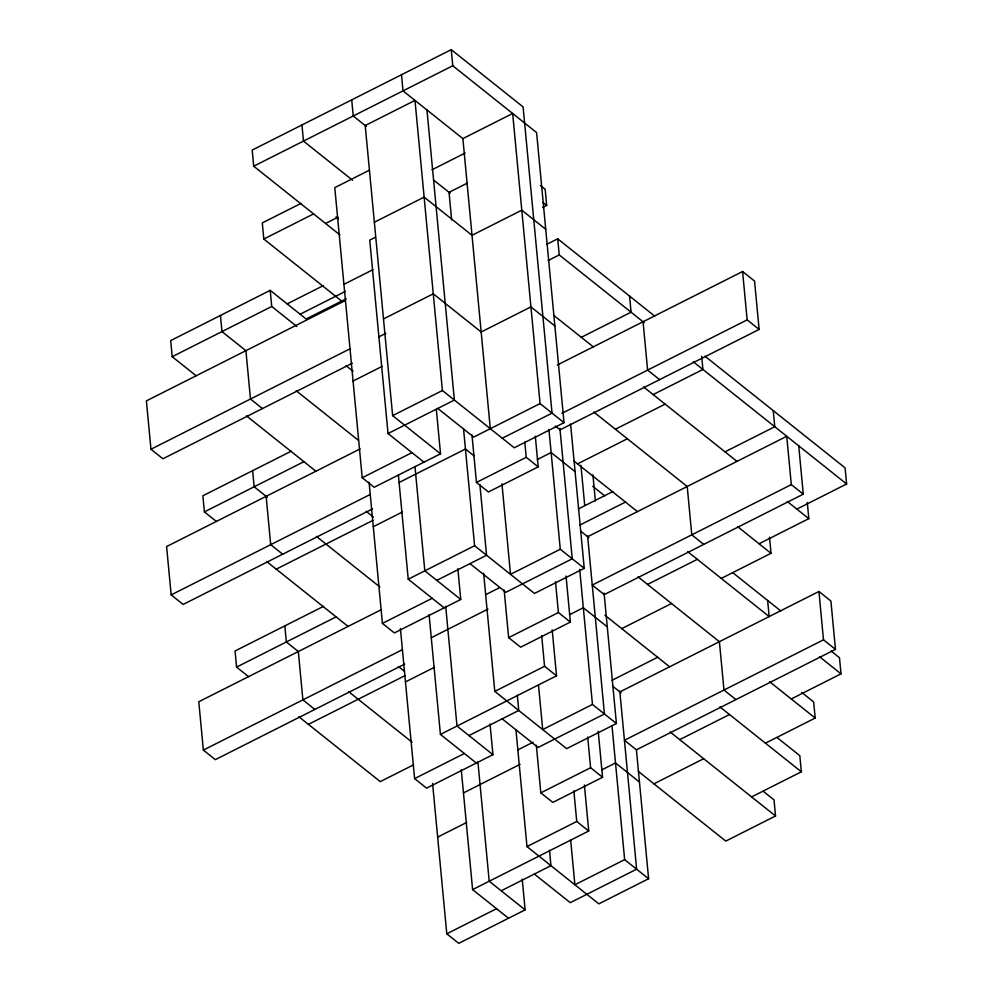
<?xml version="1.0" encoding="UTF-8"?>
<svg xmlns="http://www.w3.org/2000/svg" width="993" height="993" viewBox="0 0 993 993"><rect width="100%" height="100%" fill="white"/><g stroke="black" fill="none" stroke-linecap="round" stroke-linejoin="round"><path stroke-width="1.49" d="M502.272 438.236L552.046 413.138L523.1 106.921L451.244 49.65L252.185 150.08L253.712 166.203L339.929 234.919M253.712 166.203L452.771 65.761L536.592 132.578L564.012 422.67L514.25 447.781L442.406 390.522L414.987 100.417L365.213 125.528L392.632 415.633L440.532 453.801L374.175 487.278L362.209 477.745L334.778 187.64L369.346 170.2M301.003 203.391L262.289 222.916L263.815 239.028L341.654 301.065M263.815 239.028L313.577 213.917M401.482 74.76L403.009 90.872L462.875 138.598L512.649 113.487L540.068 403.592L564.012 422.67M325.555 223.462L337.992 217.194M432.005 169.766L465.171 153.021M374.361 222.233L424.123 197.123L472.023 235.291L521.784 210.193L545.728 229.271M467.008 183.271L449.035 192.332L451.641 219.962M346.222 298.769L306.129 318.989L270.208 290.353L170.684 340.574L172.199 356.698L196.155 375.776M375.267 237.352L369.744 240.145L388.027 433.544L423.949 462.179M172.199 356.698L271.734 306.477L296.882 326.523M287.138 303.895L323.073 285.761M343.926 284.333L372.958 269.686M299.725 314.433L345.341 291.408M345.452 300.457L146.381 400.887L150.961 449.246L162.926 458.778L352.316 363.227M542.55 207.5L546.696 205.402L545.169 189.291L540.391 185.468M383.497 318.927L433.258 293.816L481.158 331.997L530.92 306.887L554.876 325.977M546.646 244.402L557.706 238.816L654.697 316.134M150.961 449.246L350.02 348.804M378.879 336.838L385.793 333.35M548.173 260.514L559.233 254.94L644.246 322.7M353.061 381.039L382.094 366.392M291.334 451.145L202.87 495.78L204.384 511.891L216.362 521.437M392.632 415.633L442.406 390.522M204.384 511.891L303.92 461.683M388.027 433.544L454.372 400.067L426.953 109.962M360.124 448.91L166.601 546.547L171.168 594.894L183.146 604.439L372.524 508.888M581.315 337.31L631.076 312.199L629.55 296.088M557.346 364.99L742.578 271.523L754.556 281.069L759.124 329.428L560.064 429.857L555.273 426.034M362.209 477.745L411.971 452.634M540.068 403.592L473.711 437.069L437.789 408.433M171.168 594.894L370.228 494.464M399.099 482.499L465.444 449.022L473.835 455.7M561.914 413.336L747.158 319.883L759.124 329.428M276.228 569.163L372.996 520.344M373.281 526.7L402.302 512.053M476.454 482.437L526.228 457.326L538.194 466.871L488.432 491.982L476.454 482.437L471.96 434.86M653.158 394.581L702.92 369.47L701.679 356.276M537.312 459.523L551.14 452.547L575.084 471.638M615.362 429.224L665.136 404.126M577.578 463.88L627.34 438.769M323.519 606.351L235.056 650.986L236.57 667.097L248.548 676.643M398.367 474.828L408.235 579.204L474.592 545.728L534.457 593.442L584.232 568.331L570.59 424.048M236.57 667.097L336.106 616.889M436.796 580.371L486.558 555.273L479.892 484.658M578.336 508.962L612.892 491.523M381.262 609.69L198.786 701.753L203.354 750.1L215.332 759.645L404.71 664.094M369.073 482.188L382.417 623.393L432.178 598.295M579.85 525.074L625.466 502.061M725.002 451.84L774.763 426.729L773.249 410.618M457.847 568.766L460.752 599.462L394.395 632.938L382.417 623.393M584.232 568.331L560.275 549.253L510.514 574.351L501.949 483.79M587.682 536.716L786.741 436.275L791.309 484.621L803.287 494.166L604.228 594.608L592.25 585.063L791.309 484.621M485.664 594.683L499.479 587.707M203.354 750.1L402.413 649.67M431.285 637.705L487.96 609.106M308.413 724.369L405.181 675.538M405.467 681.906L434.487 667.259M508.639 637.643L558.414 612.532L570.379 622.077L520.617 647.188L508.639 637.643L504.146 590.053M569.498 614.729L583.325 607.753L607.269 626.844M647.548 584.43L697.322 559.32M796.845 509.111L846.619 484.001L845.093 467.877L704.993 356.214M759.062 543.754L808.823 518.656L807.297 502.532M483.628 573.197L494.799 691.389L544.561 666.278L556.539 675.823L440.42 734.41L429.1 614.679M621.73 628.631L671.504 603.521M721.266 578.41L771.027 553.3L769.513 537.188M468.981 735.577L518.756 710.467L517.303 695.125M413.448 764.895L380.269 781.628L298.843 716.735M400.415 628.519L414.602 778.599L464.364 753.488M612.036 680.279L657.664 657.267M490.033 723.971L492.938 754.668L426.58 788.144L414.602 778.599M494.799 691.389L566.643 748.648L616.417 723.537L592.461 704.447L542.699 729.557L538.491 685.046M619.868 691.91L818.927 591.48L830.905 601.026L835.473 649.372L636.414 749.814L624.436 740.269L823.495 639.827L835.473 649.372M517.849 749.889L533.055 742.218M463.47 792.91L520.146 764.312M437.652 837.111L466.673 822.465M540.825 792.848L590.599 767.738L602.565 777.283L552.803 802.394L540.825 792.848L536.332 745.259M601.684 769.935L615.511 762.959L639.455 782.037M679.733 739.636L729.507 714.526M791.247 698.96L841.009 673.85L839.482 657.738L831.104 651.06M515.963 729.929L526.985 846.582L576.747 821.472L588.725 831.017L472.606 889.604L461.286 769.885M653.915 783.837L703.689 758.726M765.429 743.161L815.191 718.051L813.664 701.939L801.699 692.394M501.167 890.783L550.941 865.673L549.489 850.331M432.576 783.378L446.788 933.805L496.55 908.694M522.219 879.177L525.123 909.873L458.766 943.35L446.788 933.805M526.985 846.582L598.829 903.853L648.603 878.743L624.647 859.653L574.885 884.763L570.677 840.252M751.589 796.907L801.351 771.797L799.824 755.673L777.072 737.538M763.232 791.284L774.006 799.874L775.533 815.985L725.771 841.096L638.35 771.424M543.109 202.547L546.696 205.402M693.35 361.837L846.619 484.001M366.417 126.483L353.235 115.982L351.721 99.871M433.469 179.932L450.239 193.287M659.6 379.636L647.622 370.091L643.054 321.744M553.771 315.364L593.28 346.855M643.576 386.947L736.98 461.385M787.275 501.477L808.823 518.656M352.565 180.229L303.473 141.093L301.946 124.981M593.814 412.045L687.218 486.496L691.786 534.842L703.752 544.387M737.501 526.575L771.027 553.3M336.006 216.896L338.402 218.808M732.921 572.8L780.808 610.968M573.979 461.025L637.444 511.606M687.739 551.686L769.165 616.591L767.639 600.467M819.461 656.671L841.009 673.85M592.784 486.334L604.762 495.879M580.495 530.982L588.874 537.672M637.978 576.796L719.404 641.701L723.971 690.048L735.937 699.593M769.687 681.781L815.191 718.051M345.974 365.647L353.16 371.382M604.973 615.263L669.63 666.812M719.925 706.892L801.351 771.797M296.212 390.758L358.473 440.383M469.974 563.639L505.896 592.275L572.253 558.786L559.915 428.318M612.681 686.188L621.059 692.866M670.163 732.002L775.533 815.985M262.462 408.57L250.484 399.025L245.916 350.678L221.973 331.588L220.446 315.464M246.438 415.868L315.898 471.228M366.181 511.308L373.368 517.03M460.752 599.462L424.818 570.826L414.962 466.462M408.235 579.204L444.156 607.828M267.328 497.282L254.158 486.793L252.632 470.67M316.419 536.419L379.885 587M502.16 718.845L538.082 747.468L604.439 713.992L587.608 535.947M282.67 554.231L270.704 544.685L266.124 496.326M266.658 561.529L348.084 626.422M398.367 666.514L404.362 671.28M492.938 754.668L457.003 726.032L445.696 606.313M440.42 734.41L476.342 763.034M348.605 691.625L412.07 742.205M534.346 874.039L570.267 902.674L636.625 869.198L619.793 691.153M314.855 709.436L302.89 699.891L298.31 651.532L286.344 641.987L284.817 625.875M525.123 909.873L489.201 881.238L477.881 761.519M472.606 889.604L508.528 918.24M818.927 591.48L823.495 639.827M798.72 445.82L803.287 494.166M742.578 271.523L747.158 319.883M636.414 749.814L648.603 878.743M592.908 474.877L595.378 500.981M604.079 593.069L616.417 723.537M612.023 726.119L624.647 859.653M580.93 465.332L584.703 505.251M557.706 238.816L559.233 254.94M598.22 731.233L602.565 777.283M579.701 569.374L592.461 704.447M587.695 737.042L590.599 767.738M566.035 576.027L570.379 622.077M584.38 784.979L588.725 831.017M548.955 429.522L560.275 549.253M555.509 581.836L558.414 612.532M573.855 790.776L576.747 821.472M535.301 436.175L538.194 466.871M552.182 629.773L556.539 675.823M524.776 441.984L526.228 457.326M541.669 635.57L544.561 666.278M462.875 138.598L490.306 428.691M451.244 49.65L452.771 65.761M463.557 429.075L474.592 545.728M436.324 409.29L440.532 453.801M270.208 290.353L271.734 306.477"/></g></svg>
